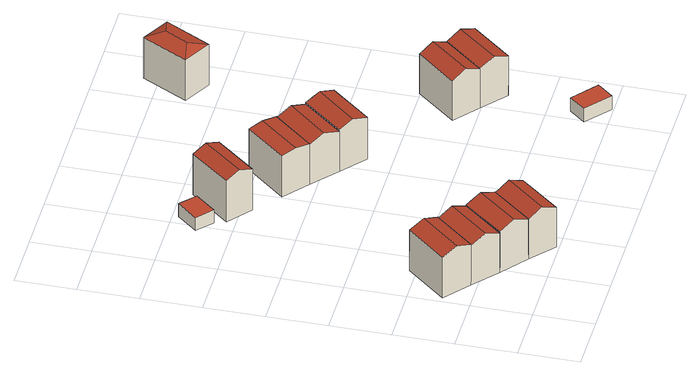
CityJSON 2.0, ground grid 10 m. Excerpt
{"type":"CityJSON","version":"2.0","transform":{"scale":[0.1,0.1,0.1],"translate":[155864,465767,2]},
"CityObjects":{
"building1":{"type":"Building","attributes":{"b3_bag_bag_overlap":0,"b3_bouwlagen":3,"b3_dak_type":"slanted","b3_extrusie":"standard","b3_h_dak_50p":9.71,"b3_h_dak_70p":10.66,"b3_h_dak_max":11.69,"b3_h_dak_min":6.52,"b3_h_maaiveld":2.8,"b3_h_nok":11.79,"b3_is_glas_dak":false,"b3_kas_warenhuis":false,"b3_kwaliteitsindicator":true,"b3_mutatie_ahn3_ahn4":false,"b3_mutatie_ahn4_ahn5":false,"b3_n_nok":1,"b3_n_vlakken":3,"b3_opp_buitenmuur":51.13,"b3_opp_dak_plat":0,"b3_opp_dak_schuin":66.62,"b3_opp_grond":47.18,"b3_opp_scheidingsmuur":115.28,"b3_rmse_lod12":1.81,"b3_rmse_lod13":1.81,"b3_rmse_lod22":0.165,"b3_t_run":22,"b3_val3dity_lod12":"[]","b3_val3dity_lod13":"[]","b3_val3dity_lod22":"[]","b3_volume_lod12":370.63,"b3_volume_lod13":370.63,"b3_volume_lod22":315.03,"geconstateerd":false,"oorspronkelijkbouwjaar":1990,"status":"Pand in gebruik"},"children":["building1-1"]},
"building1-1":{"type":"BuildingPart","parents":["building1"],"geometry":[{"type":"Solid","lod":"2.2","boundaries":[[[[0,1,2,3]],[[4,5,6,7]],[[5,4,1,0]],[[4,7,8,2,1]],[[9,8,7,6]],[[8,9,3,2]],[[9,6,5,0,3]]]],"semantics":{"surfaces":[{"type":"GroundSurface"},{"type":"RoofSurface"},{"type":"WallSurface"}],"values":[[0,1,2,2,1,2,2]]}}]},
"building2":{"type":"Building","attributes":{"b3_bag_bag_overlap":0,"b3_bouwlagen":3,"b3_dak_type":"slanted","b3_extrusie":"standard","b3_h_dak_50p":9.64,"b3_h_dak_70p":10.55,"b3_h_dak_max":11.7,"b3_h_dak_min":6.46,"b3_h_maaiveld":2.8,"b3_h_nok":11.76,"b3_is_glas_dak":false,"b3_kas_warenhuis":false,"b3_kwaliteitsindicator":true,"b3_mutatie_ahn3_ahn4":false,"b3_mutatie_ahn4_ahn5":false,"b3_n_nok":1,"b3_n_vlakken":2,"b3_opp_buitenmuur":51.39,"b3_opp_dak_plat":0,"b3_opp_dak_schuin":67.17,"b3_opp_grond":47.58,"b3_opp_scheidingsmuur":114.96,"b3_rmse_lod12":1.73,"b3_rmse_lod13":1.73,"b3_rmse_lod22":0.0157,"b3_t_run":20,"b3_val3dity_lod12":"[]","b3_val3dity_lod13":"[]","b3_val3dity_lod22":"[]","b3_volume_lod12":362.86,"b3_volume_lod13":362.86,"b3_volume_lod22":316.87,"geconstateerd":false,"oorspronkelijkbouwjaar":1990,"status":"Pand in gebruik"},"children":["building2-1"]},
"building2-1":{"type":"BuildingPart","parents":["building2"],"geometry":[{"type":"Solid","lod":"2.2","boundaries":[[[[3,2,10,11]],[[12,13,14,15]],[[13,12,2,3]],[[12,15,16,10,2]],[[17,16,15,14]],[[16,17,11,10]],[[17,14,13,3,11]]]],"semantics":{"surfaces":[{"type":"GroundSurface"},{"type":"RoofSurface"},{"type":"WallSurface"}],"values":[[0,1,2,2,1,2,2]]}}]},
"building3":{"type":"Building","attributes":{"b3_bag_bag_overlap":0,"b3_bouwlagen":3,"b3_dak_type":"slanted","b3_extrusie":"standard","b3_h_dak_50p":9.71,"b3_h_dak_70p":10.65,"b3_h_dak_max":11.7,"b3_h_dak_min":6.53,"b3_h_maaiveld":2.8,"b3_h_nok":11.78,"b3_is_glas_dak":false,"b3_kas_warenhuis":false,"b3_kwaliteitsindicator":true,"b3_mutatie_ahn3_ahn4":false,"b3_mutatie_ahn4_ahn5":false,"b3_n_nok":1,"b3_n_vlakken":3,"b3_opp_buitenmuur":51.6,"b3_opp_dak_plat":0,"b3_opp_dak_schuin":67.38,"b3_opp_grond":47.64,"b3_opp_scheidingsmuur":114.88,"b3_rmse_lod12":1.73,"b3_rmse_lod13":1.73,"b3_rmse_lod22":0.166,"b3_t_run":27,"b3_val3dity_lod12":"[]","b3_val3dity_lod13":"[]","b3_val3dity_lod22":"[]","b3_volume_lod12":372.62,"b3_volume_lod13":372.62,"b3_volume_lod22":317.36,"geconstateerd":false,"oorspronkelijkbouwjaar":1990,"status":"Pand in gebruik"},"children":["building3-1"]},
"building3-1":{"type":"BuildingPart","parents":["building3"],"geometry":[{"type":"Solid","lod":"2.2","boundaries":[[[[18,19,11,10]],[[20,21,22,23]],[[21,20,19,18]],[[20,23,24,11,19]],[[25,24,23,22]],[[24,25,10,11]],[[25,22,21,18,10]]]],"semantics":{"surfaces":[{"type":"GroundSurface"},{"type":"RoofSurface"},{"type":"WallSurface"}],"values":[[0,1,2,2,1,2,2]]}}]},
"building4":{"type":"Building","attributes":{"b3_bag_bag_overlap":0,"b3_bouwlagen":3,"b3_dak_type":"slanted","b3_extrusie":"standard","b3_h_dak_50p":9.74,"b3_h_dak_70p":10.49,"b3_h_dak_max":11.69,"b3_h_dak_min":6.55,"b3_h_maaiveld":2.8,"b3_h_nok":11.77,"b3_is_glas_dak":false,"b3_kas_warenhuis":false,"b3_kwaliteitsindicator":true,"b3_mutatie_ahn3_ahn4":false,"b3_mutatie_ahn4_ahn5":false,"b3_n_nok":1,"b3_n_vlakken":2,"b3_opp_buitenmuur":50.26,"b3_opp_dak_plat":0,"b3_opp_dak_schuin":65.63,"b3_opp_grond":46.49,"b3_opp_scheidingsmuur":114.97,"b3_rmse_lod12":1.58,"b3_rmse_lod13":1.58,"b3_rmse_lod22":0.0272,"b3_t_run":25,"b3_val3dity_lod12":"[]","b3_val3dity_lod13":"[]","b3_val3dity_lod22":"[]","b3_volume_lod12":354.38,"b3_volume_lod13":354.38,"b3_volume_lod22":309.59,"geconstateerd":false,"oorspronkelijkbouwjaar":1990,"status":"Pand in gebruik"},"children":["building4-1"]},
"building4-1":{"type":"BuildingPart","parents":["building4"],"geometry":[{"type":"Solid","lod":"2.2","boundaries":[[[[26,27,19,18]],[[28,29,30,31]],[[29,28,27,26]],[[28,31,32,19,27]],[[33,32,31,30]],[[32,33,18,19]],[[33,30,29,26,18]]]],"semantics":{"surfaces":[{"type":"GroundSurface"},{"type":"RoofSurface"},{"type":"WallSurface"}],"values":[[0,1,2,2,1,2,2]]}}]},
"building5":{"type":"Building","attributes":{"b3_bag_bag_overlap":0,"b3_dak_type":"horizontal","b3_extrusie":"standard","b3_h_dak_50p":5.21,"b3_h_dak_70p":5.22,"b3_h_dak_max":5.27,"b3_h_dak_min":5.18,"b3_h_maaiveld":2.75,"b3_is_glas_dak":false,"b3_kas_warenhuis":false,"b3_kwaliteitsindicator":true,"b3_mutatie_ahn3_ahn4":false,"b3_mutatie_ahn4_ahn5":false,"b3_n_nok":0,"b3_n_vlakken":1,"b3_opp_buitenmuur":30.78,"b3_opp_dak_plat":15.51,"b3_opp_dak_schuin":0,"b3_opp_grond":15.51,"b3_opp_scheidingsmuur":8.34,"b3_rmse_lod12":0.0225,"b3_rmse_lod13":0.0225,"b3_rmse_lod22":0.0208,"b3_t_run":9,"b3_val3dity_lod12":"[]","b3_val3dity_lod13":"[]","b3_val3dity_lod22":"[]","b3_volume_lod12":38.3,"b3_volume_lod13":38.3,"b3_volume_lod22":38.2,"geconstateerd":false,"oorspronkelijkbouwjaar":1990,"status":"Pand in gebruik"},"children":["building5-1"]},
"building5-1":{"type":"BuildingPart","parents":["building5"],"geometry":[{"type":"Solid","lod":"2.2","boundaries":[[[[34,35,36,37]],[[38,39,40,41]],[[41,40,35,34]],[[40,39,36,35]],[[39,38,37,36]],[[38,41,34,37]]]],"semantics":{"surfaces":[{"type":"GroundSurface"},{"type":"RoofSurface"},{"type":"WallSurface"}],"values":[[0,1,2,2,2,2]]}}]},
"building6":{"type":"Building","attributes":{"b3_bag_bag_overlap":0,"b3_bouwlagen":3,"b3_dak_type":"slanted","b3_extrusie":"standard","b3_h_dak_50p":9.76,"b3_h_dak_70p":10.62,"b3_h_dak_max":11.63,"b3_h_dak_min":7.93,"b3_h_maaiveld":2.7,"b3_h_nok":11.59,"b3_is_glas_dak":false,"b3_kas_warenhuis":false,"b3_kwaliteitsindicator":true,"b3_mutatie_ahn3_ahn4":false,"b3_mutatie_ahn4_ahn5":false,"b3_n_nok":1,"b3_n_vlakken":6,"b3_opp_buitenmuur":118.16,"b3_opp_dak_plat":7.16,"b3_opp_dak_schuin":50.94,"b3_opp_grond":43.62,"b3_opp_scheidingsmuur":58.31,"b3_rmse_lod12":1.61,"b3_rmse_lod13":1.61,"b3_rmse_lod22":0.329,"b3_t_run":26,"b3_val3dity_lod12":"[]","b3_val3dity_lod13":"[]","b3_val3dity_lod22":"[]","b3_volume_lod12":345.05,"b3_volume_lod13":345.05,"b3_volume_lod22":301.79,"geconstateerd":false,"oorspronkelijkbouwjaar":1990,"status":"Pand in gebruik"},"children":["building6-1"]},
"building6-1":{"type":"BuildingPart","parents":["building6"],"geometry":[{"type":"Solid","lod":"2.2","boundaries":[[[[42,43,44,45]],[[46,47,48,43,42]],[[49,48,47,50]],[[48,49,44,43]],[[49,50,51,45,44]],[[46,51,50,47]],[[51,46,42,45]]]],"semantics":{"surfaces":[{"type":"GroundSurface"},{"type":"WallSurface"},{"type":"RoofSurface"}],"values":[[0,1,2,1,1,2,1]]}}]},
"building7":{"type":"Building","attributes":{"b3_bag_bag_overlap":0,"b3_bouwlagen":3,"b3_dak_type":"slanted","b3_extrusie":"standard","b3_h_dak_50p":9.86,"b3_h_dak_70p":10.64,"b3_h_dak_max":11.64,"b3_h_dak_min":7.58,"b3_h_maaiveld":2.7,"b3_h_nok":11.68,"b3_is_glas_dak":false,"b3_kas_warenhuis":false,"b3_kwaliteitsindicator":true,"b3_mutatie_ahn3_ahn4":false,"b3_mutatie_ahn4_ahn5":false,"b3_n_nok":1,"b3_n_vlakken":4,"b3_opp_buitenmuur":60.43,"b3_opp_dak_plat":6.49,"b3_opp_dak_schuin":53.99,"b3_opp_grond":45.34,"b3_opp_scheidingsmuur":117.15,"b3_rmse_lod12":1.6,"b3_rmse_lod13":1.6,"b3_rmse_lod22":0.25,"b3_t_run":19,"b3_val3dity_lod12":"[]","b3_val3dity_lod13":"[]","b3_val3dity_lod22":"[]","b3_volume_lod12":360.05,"b3_volume_lod13":360.05,"b3_volume_lod22":313.2,"geconstateerd":false,"oorspronkelijkbouwjaar":1990,"status":"Pand in gebruik"},"children":["building7-1"]},
"building7-1":{"type":"BuildingPart","parents":["building7"],"geometry":[{"type":"Solid","lod":"2.2","boundaries":[[[[52,53,54,55]],[[56,57,58,59]],[[57,56,53,52]],[[56,59,60,54,53]],[[61,60,59,58]],[[60,61,55,54]],[[61,58,57,52,55]]]],"semantics":{"surfaces":[{"type":"GroundSurface"},{"type":"RoofSurface"},{"type":"WallSurface"}],"values":[[0,1,2,2,1,2,2]]}}]},
"building8":{"type":"Building","attributes":{"b3_bag_bag_overlap":0,"b3_bouwlagen":3,"b3_dak_type":"slanted","b3_extrusie":"standard","b3_h_dak_50p":9.53,"b3_h_dak_70p":10.4,"b3_h_dak_max":11.63,"b3_h_dak_min":6.53,"b3_h_maaiveld":2.7,"b3_h_nok":11.69,"b3_is_glas_dak":false,"b3_kas_warenhuis":false,"b3_kwaliteitsindicator":true,"b3_mutatie_ahn3_ahn4":false,"b3_mutatie_ahn4_ahn5":false,"b3_n_nok":1,"b3_n_vlakken":2,"b3_opp_buitenmuur":53.62,"b3_opp_dak_plat":0,"b3_opp_dak_schuin":69.56,"b3_opp_grond":49.37,"b3_opp_scheidingsmuur":116.27,"b3_rmse_lod12":1.74,"b3_rmse_lod13":1.74,"b3_rmse_lod22":0.0342,"b3_t_run":22,"b3_val3dity_lod12":"[]","b3_val3dity_lod13":"[]","b3_val3dity_lod22":"[]","b3_volume_lod12":380.5,"b3_volume_lod13":380.5,"b3_volume_lod22":331.84,"geconstateerd":false,"oorspronkelijkbouwjaar":1990,"status":"Pand in gebruik"},"children":["building8-1"]},
"building8-1":{"type":"BuildingPart","parents":["building8"],"geometry":[{"type":"Solid","lod":"2.2","boundaries":[[[[52,62,63,53]],[[64,65,66,62,52]],[[67,66,65,68]],[[66,67,63,62]],[[67,68,69,53,63]],[[64,69,68,65]],[[69,64,52,53]]]],"semantics":{"surfaces":[{"type":"GroundSurface"},{"type":"WallSurface"},{"type":"RoofSurface"}],"values":[[0,1,2,1,1,2,1]]}}]},
"building9":{"type":"Building","attributes":{"b3_bag_bag_overlap":0,"b3_bouwlagen":3,"b3_dak_type":"slanted","b3_extrusie":"standard","b3_h_dak_50p":9.69,"b3_h_dak_70p":10.68,"b3_h_dak_max":11.63,"b3_h_dak_min":7.06,"b3_h_maaiveld":2.69,"b3_h_nok":11.71,"b3_is_glas_dak":false,"b3_kas_warenhuis":false,"b3_kwaliteitsindicator":true,"b3_mutatie_ahn3_ahn4":false,"b3_mutatie_ahn4_ahn5":false,"b3_n_nok":1,"b3_n_vlakken":4,"b3_opp_buitenmuur":62.02,"b3_opp_dak_plat":8.06,"b3_opp_dak_schuin":54.73,"b3_opp_grond":47.02,"b3_opp_scheidingsmuur":116.92,"b3_rmse_lod12":1.67,"b3_rmse_lod13":1.67,"b3_rmse_lod22":0.307,"b3_t_run":28,"b3_val3dity_lod12":"[]","b3_val3dity_lod13":"[]","b3_val3dity_lod22":"[]","b3_volume_lod12":375.35,"b3_volume_lod13":375.35,"b3_volume_lod22":324.25,"geconstateerd":false,"oorspronkelijkbouwjaar":1990,"status":"Pand in gebruik"},"children":["building9-1"]},
"building9-1":{"type":"BuildingPart","parents":["building9"],"geometry":[{"type":"Solid","lod":"2.2","boundaries":[[[[70,71,63,62]],[[72,73,74,75]],[[73,72,71,70]],[[72,75,76,63,71]],[[77,76,75,74]],[[76,77,62,63]],[[77,74,73,70,62]]]],"semantics":{"surfaces":[{"type":"GroundSurface"},{"type":"RoofSurface"},{"type":"WallSurface"}],"values":[[0,1,2,2,1,2,2]]}}]},
"building10":{"type":"Building","attributes":{"b3_dak_type":"horizontal","b3_extrusie":"standard","b3_h_dak_50p":5.16,"b3_h_dak_70p":5.17,"b3_h_dak_max":5.28,"b3_h_dak_min":5.12,"b3_h_maaiveld":2.64,"b3_is_glas_dak":false,"b3_kas_warenhuis":false,"b3_kwaliteitsindicator":true,"b3_mutatie_ahn3_ahn4":false,"b3_mutatie_ahn4_ahn5":false,"b3_n_nok":0,"b3_n_vlakken":1,"b3_opp_buitenmuur":45.34,"b3_opp_dak_plat":19.2,"b3_opp_dak_schuin":0,"b3_opp_grond":19.2,"b3_opp_scheidingsmuur":0,"b3_rmse_lod12":0.0276,"b3_rmse_lod13":0.0276,"b3_rmse_lod22":0.0264,"b3_t_run":18,"b3_val3dity_lod12":"[]","b3_val3dity_lod13":"[]","b3_val3dity_lod22":"[]","b3_volume_lod12":48.51,"b3_volume_lod13":48.51,"b3_volume_lod22":48.49,"geconstateerd":false,"oorspronkelijkbouwjaar":1990,"status":"Pand in gebruik"},"children":["building10-1"]},
"building10-1":{"type":"BuildingPart","parents":["building10"],"geometry":[{"type":"Solid","lod":"2.2","boundaries":[[[[78,79,80,81]],[[82,83,84,85]],[[85,84,79,78]],[[84,83,80,79]],[[83,82,81,80]],[[82,85,78,81]]]],"semantics":{"surfaces":[{"type":"GroundSurface"},{"type":"RoofSurface"},{"type":"WallSurface"}],"values":[[0,1,2,2,2,2]]}}]},
"building11":{"type":"Building","attributes":{"b3_bag_bag_overlap":0,"b3_bouwlagen":3,"b3_dak_type":"slanted","b3_extrusie":"standard","b3_h_dak_50p":9.57,"b3_h_dak_70p":10.42,"b3_h_dak_max":11.64,"b3_h_dak_min":6.6,"b3_h_maaiveld":2.7,"b3_h_nok":11.7,"b3_is_glas_dak":false,"b3_kas_warenhuis":false,"b3_kwaliteitsindicator":true,"b3_mutatie_ahn3_ahn4":false,"b3_mutatie_ahn4_ahn5":false,"b3_n_nok":1,"b3_n_vlakken":2,"b3_opp_buitenmuur":49.9,"b3_opp_dak_plat":0,"b3_opp_dak_schuin":64.71,"b3_opp_grond":45.88,"b3_opp_scheidingsmuur":116.24,"b3_rmse_lod12":1.59,"b3_rmse_lod13":1.59,"b3_rmse_lod22":0.0215,"b3_t_run":23,"b3_val3dity_lod12":"[]","b3_val3dity_lod13":"[]","b3_val3dity_lod22":"[]","b3_volume_lod12":351.06,"b3_volume_lod13":351.06,"b3_volume_lod22":308.58,"geconstateerd":false,"oorspronkelijkbouwjaar":1990,"status":"Pand in gebruik"},"children":["building11-1"]},
"building11-1":{"type":"BuildingPart","parents":["building11"],"geometry":[{"type":"Solid","lod":"2.2","boundaries":[[[[86,87,88,89]],[[90,91,92,87,86]],[[93,92,91,94]],[[92,93,88,87]],[[93,94,95,89,88]],[[90,95,94,91]],[[95,90,86,89]]]],"semantics":{"surfaces":[{"type":"GroundSurface"},{"type":"WallSurface"},{"type":"RoofSurface"}],"values":[[0,1,2,1,1,2,1]]}}]},
"building12":{"type":"Building","attributes":{"b3_bag_bag_overlap":0,"b3_bouwlagen":3,"b3_dak_type":"slanted","b3_extrusie":"standard","b3_h_dak_50p":9.55,"b3_h_dak_70p":10.41,"b3_h_dak_max":11.62,"b3_h_dak_min":6.58,"b3_h_maaiveld":2.69,"b3_h_nok":11.68,"b3_is_glas_dak":false,"b3_kas_warenhuis":false,"b3_kwaliteitsindicator":true,"b3_mutatie_ahn3_ahn4":false,"b3_mutatie_ahn4_ahn5":false,"b3_n_nok":1,"b3_n_vlakken":2,"b3_opp_buitenmuur":51.27,"b3_opp_dak_plat":0,"b3_opp_dak_schuin":66.36,"b3_opp_grond":47.07,"b3_opp_scheidingsmuur":116.14,"b3_rmse_lod12":1.65,"b3_rmse_lod13":1.65,"b3_rmse_lod22":0.0186,"b3_t_run":19,"b3_val3dity_lod12":"[]","b3_val3dity_lod13":"[]","b3_val3dity_lod22":"[]","b3_volume_lod12":360.72,"b3_volume_lod13":360.72,"b3_volume_lod22":316.47,"geconstateerd":false,"oorspronkelijkbouwjaar":1990,"status":"Pand in gebruik"},"children":["building12-1"]},
"building12-1":{"type":"BuildingPart","parents":["building12"],"geometry":[{"type":"Solid","lod":"2.2","boundaries":[[[[86,89,96,97]],[[98,99,100,101]],[[99,98,89,86]],[[98,101,102,96,89]],[[103,102,101,100]],[[102,103,97,96]],[[103,100,99,86,97]]]],"semantics":{"surfaces":[{"type":"GroundSurface"},{"type":"RoofSurface"},{"type":"WallSurface"}],"values":[[0,1,2,2,1,2,2]]}}]},
"building13":{"type":"Building","attributes":{"b3_bag_bag_overlap":0,"b3_bouwlagen":3,"b3_dak_type":"slanted","b3_extrusie":"standard","b3_h_dak_50p":10.54,"b3_h_dak_70p":10.61,"b3_h_dak_max":11.63,"b3_h_dak_min":6.51,"b3_h_maaiveld":2.7,"b3_h_nok":11.72,"b3_is_glas_dak":false,"b3_kas_warenhuis":false,"b3_kwaliteitsindicator":true,"b3_mutatie_ahn3_ahn4":false,"b3_mutatie_ahn4_ahn5":false,"b3_n_nok":1,"b3_n_vlakken":5,"b3_opp_buitenmuur":69.21,"b3_opp_dak_plat":10.54,"b3_opp_dak_schuin":65.25,"b3_opp_grond":46.11,"b3_opp_scheidingsmuur":115.46,"b3_rmse_lod12":1.68,"b3_rmse_lod13":1.68,"b3_rmse_lod22":0.294,"b3_t_run":24,"b3_val3dity_lod12":"[]","b3_val3dity_lod13":"[]","b3_val3dity_lod22":"[]","b3_volume_lod12":364.68,"b3_volume_lod13":364.68,"b3_volume_lod22":319.86,"geconstateerd":false,"oorspronkelijkbouwjaar":1990,"status":"Pand in gebruik"},"children":["building13-1"]},
"building13-1":{"type":"BuildingPart","parents":["building13"],"geometry":[{"type":"Solid","lod":"2.2","boundaries":[[[[104,105,106,107]],[[108,109,110]],[[109,108,105,104]],[[111,108,110,112]],[[108,111,106,105]],[[113,111,112]],[[111,113,107,106]],[[109,113,112,110]],[[113,109,104,107]]]],"semantics":{"surfaces":[{"type":"GroundSurface"},{"type":"RoofSurface"},{"type":"WallSurface"}],"values":[[0,1,2,1,2,1,2,1,2]]}}]}
},
"vertices":[
[8,146,8],[64,212,8],[106,177,8],[50,111,8],[64,212,87],[8,146,87],[29,128,97],[85,194,97],[106,177,87],[50,111,87],
[148,142,8],[92,75,8],[106,177,84],[50,111,84],[71,93,96],[127,159,96],[148,142,84],[92,75,84],
[190,106,8],[135,40,8],[135,40,86],[190,106,86],[169,124,97],[114,58,97],[92,75,86],[148,142,86],
[231,71,8],[176,5,8],[176,5,84],[231,71,84],[211,89,97],[155,23,97],[135,40,84],[190,106,84],
[143,568,7],[114,534,7],[88,557,7],[117,591,7],[117,591,32],[88,557,32],[114,534,32],[143,568,32],
[160,484,7],[121,516,7],[177,582,7],[215,550,7],[160,484,86],[140,500,96],[121,516,86],[177,582,86],[196,566,96],[215,550,86],
[299,479,7],[243,413,7],[203,447,7],[259,513,7],[243,413,86],[299,479,86],[279,496,90],[223,430,90],[203,447,86],[259,513,86],
[343,443,7],[287,376,7],[299,479,84],[321,461,94],[343,443,84],[287,376,84],[265,395,94],[243,413,84],
[384,408,7],[328,341,7],[328,341,87],[384,408,87],[363,425,97],[307,359,97],[287,376,87],[343,443,87],
[498,38,6],[520,65,6],[562,30,6],[539,3,6],[539,3,32],[562,30,32],[520,65,32],[498,38,32],
[494,202,7],[453,236,7],[509,302,7],[549,268,7],[494,202,83],[473,219,96],[453,236,83],[509,302,83],[529,285,96],[549,268,83],
[591,233,7],[535,167,7],[549,268,84],[494,202,84],[514,184,96],[570,251,96],[591,233,84],[535,167,84],
[448,725,7],[495,699,7],[454,623,7],[407,649,7],[495,699,86],[448,725,86],[462,693,94],[454,623,86],[441,655,94],[407,649,86]
]}
